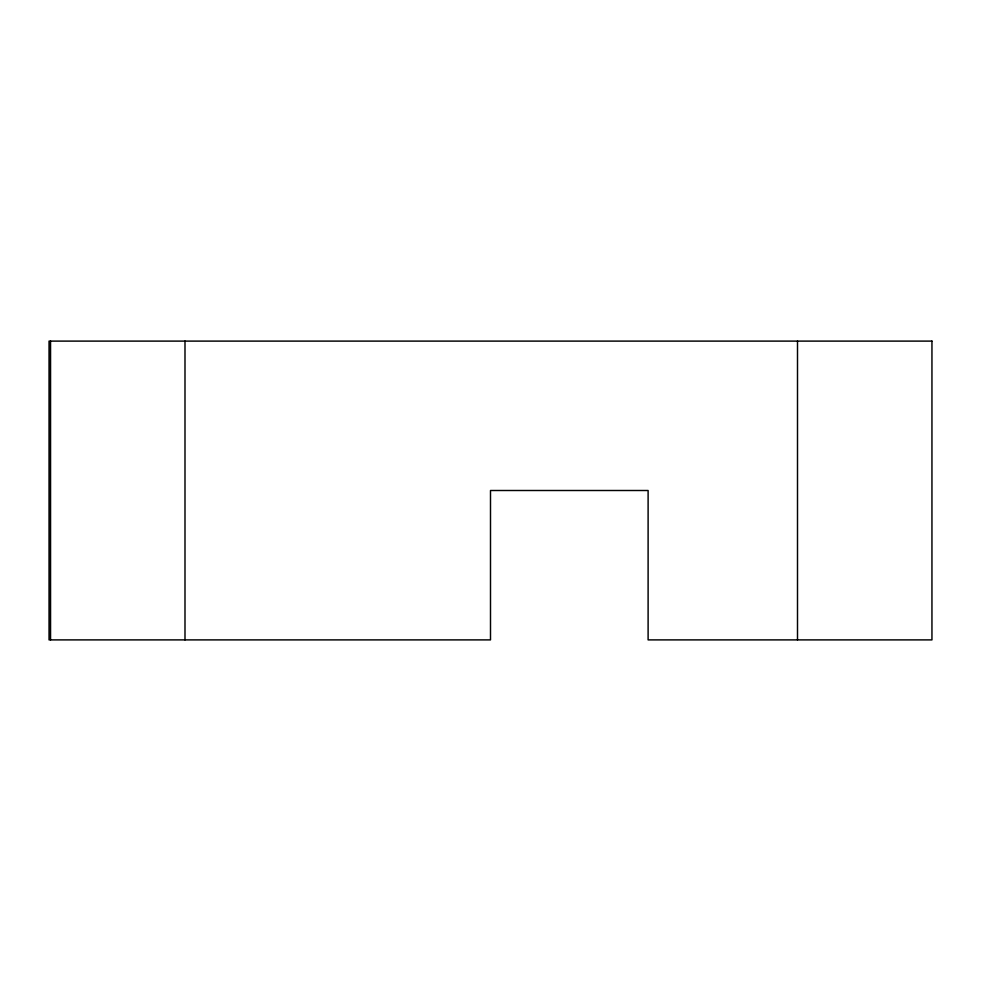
<?xml version="1.0" encoding="UTF-8"?>
<svg xmlns="http://www.w3.org/2000/svg" width="981" height="981" viewBox="0 0 981 981"><rect width="100%" height="100%" fill="white"/><g stroke="black" fill="none" stroke-linecap="round" stroke-linejoin="round"><path stroke-width="1.47" d="M797.504 341.106L797.504 639.894M184.992 341.106L184.992 639.894M50.546 341.106L50.546 639.894M931.95 341.106L49.05 341.106L49.05 639.894L490.5 639.894L490.5 490.5L648.11 490.5L648.11 639.894L931.95 639.894L931.95 341.106"/></g></svg>
